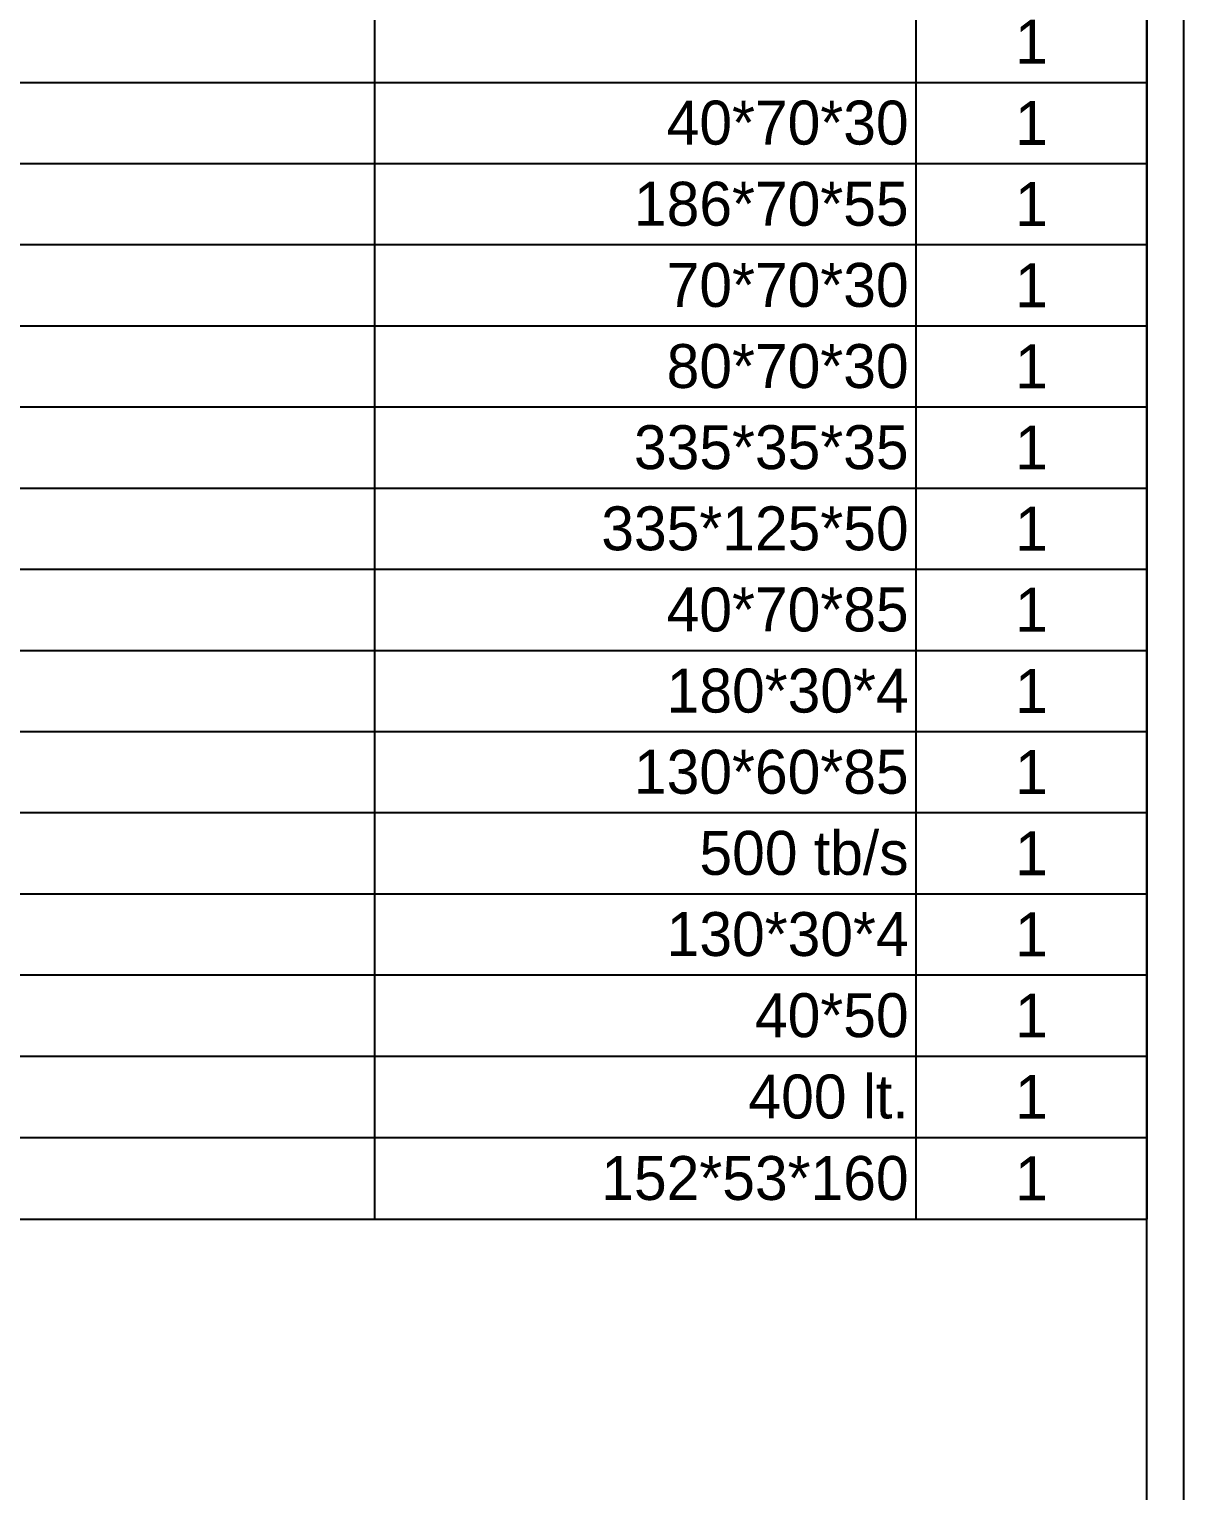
# Model space of a CAD drawing. Header units: millimetres. Extents: x 5922 to 8197, y 1304 to 3018.
# Drawn here: x 7781.5 to 8094.4, y 1829.4 to 2225.5 of the extents above; entities that cross this region are included whole.
import ezdxf

# ---------------------------------------------------------------- set-up
doc = ezdxf.new("R2010")
doc.units = ezdxf.units.MM
doc.layers.add('Sktürk ANTET', color=7, linetype='Continuous')
doc.styles.add('SKTÜRK', font='GOTHIC.TTF', dxfattribs={"height": 11})

# ---------------------------------------------------------------- blocks, each defined once
blk = doc.blocks.new('*T20')
at = {"color": 0, "linetype": 'ByBlock', "lineweight": -2, "transparency": 16777216}
for p, q in [((0, 0), (798.56, 0)), ((0, 0), (0, -975.21)), ((68.76, 0), (68.76, -48.15)), ((589.29, 0), (589.29, -48.15)), ((735.97, 0), (735.97, -48.15)), ((798.56, 0), (798.56, -975.21)), ((0, -48.15), (798.56, -48.15)), ((0, -104.41), (798.56, -104.41)), ((68.76, -104.41), (68.76, -434.44)), ((589.29, -104.41), (589.29, -434.44)), ((735.97, -104.41), (735.97, -434.44)), ((0, -126.41), (798.56, -126.41)), ((0, -148.42), (798.56, -148.42)), ((0, -170.42), (798.56, -170.42)), ((0, -192.42), (798.56, -192.42)), ((0, -214.42), (798.56, -214.42)), ((0, -236.42), (798.56, -236.42)), ((0, -258.43), (798.56, -258.43)), ((0, -280.43), (798.56, -280.43)), ((0, -302.43), (798.56, -302.43)), ((0, -324.43), (798.56, -324.43)), ((0, -346.43), (798.56, -346.43)), ((0, -368.44), (798.56, -368.44)), ((0, -390.44), (798.56, -390.44)), ((0, -412.44), (798.56, -412.44)), ((0, -434.44), (798.56, -434.44)), ((0, -489.39), (798.56, -489.39)), ((68.76, -489.39), (68.76, -975.21)), ((589.29, -489.39), (589.29, -975.21)), ((735.97, -489.39), (735.97, -975.21)), ((0, -513.16), (798.56, -513.16)), ((0, -535.15), (798.56, -535.15)), ((0, -557.15), (798.56, -557.15)), ((0, -579.14), (798.56, -579.14)), ((0, -601.13), (798.56, -601.13)), ((0, -623.13), (798.56, -623.13)), ((0, -645.12), (798.56, -645.12)), ((0, -667.11), (798.56, -667.11)), ((0, -689.11), (798.56, -689.11)), ((0, -711.1), (798.56, -711.1)), ((0, -733.09), (798.56, -733.09)), ((0, -755.09), (798.56, -755.09)), ((0, -777.08), (798.56, -777.08)), ((0, -799.07), (798.56, -799.07)), ((0, -821.07), (798.56, -821.07)), ((0, -843.06), (798.56, -843.06)), ((0, -865.05), (798.56, -865.05)), ((0, -887.05), (798.56, -887.05)), ((0, -909.04), (798.56, -909.04)), ((0, -931.03), (798.56, -931.03)), ((0, -953.12), (798.56, -953.12)), ((0, -975.21), (798.56, -975.21))]:
    blk.add_line(p, q, dxfattribs=at)
at = {"color": 0, "transparency": 16777216, "style": 'SKTÜRK'}
for s, insert, char_height, width, attachment_point in [('ÜRÜN ADI', (329.03, -24.07), 11.914, 490.7392, 5), ('ÖLÇÜ', (662.63, -24.07), 11.914, 116.8967, 5), ('P.NO', (34.38, -24.07), 11.914, 38.9772, 5), ('AD.', (767.26, -24.07), 11.914, 32.7984, 5), ('BAR', (399.28, -76.28), 19.857, 768.7696, 5), ('PASTA İÇECEK DOLABI', (70.75, -115.41), 11.9144, 516.5538, 4), ('A1', (34.38, -115.41), 11.914, 64.7917, 5), ('200*75*156', (733.99, -115.41), 11.914, 142.7112, 6), ('1', (767.26, -115.41), 11.91, 58.613, 5), ('TEK EVYELİ ÇALIŞMA TEZGAHI', (70.75, -137.42), 11.9144, 516.5538, 4), ('A2', (34.38, -137.42), 11.914, 64.7917, 5), ('135*60*85', (733.99, -137.42), 11.914, 142.7112, 6), ('1', (767.26, -137.42), 11.91, 58.613, 5), ('BULAŞIK YIKAMA MAKİNASI, SETALTI', (70.75, -159.42), 11.9144, 516.5538, 4), ('A3', (34.38, -159.42), 11.914, 64.7917, 5), ('500 tb/s', (733.99, -159.42), 11.914, 142.7112, 6), ('1', (767.26, -159.42), 11.91, 58.613, 5), ('ÇÖP ARABASI', (70.75, -181.42), 11.9144, 516.5538, 4), ('A4', (34.38, -181.42), 11.914, 64.7917, 5), ('40*50', (733.99, -181.42), 11.914, 142.7112, 6), ('1', (767.26, -181.42), 11.91, 58.613, 5), ('A6', (34.38, -203.42), 11.914, 64.7917, 5), ('BAR BLENDER', (70.75, -203.42), 11.9144, 516.5538, 4), ('1', (767.26, -203.42), 11.91, 58.613, 5), ('-', (733.99, -203.42), 11.91, 142.7112, 6), ('CAM KAPILI TEZGAH TİPİ BUZDOLABI, 2 KAPILI', (70.75, -225.42), 11.9144, 516.5538, 4), ('A7', (34.38, -225.42), 11.914, 64.7917, 5), ('140*60*85', (733.99, -225.42), 11.914, 142.7112, 6), ('2', (767.26, -225.42), 11.91, 58.613, 5), ('A8', (34.38, -247.42), 11.914, 64.7917, 5), ('PORTAKAL SIKMA MAKİNASI', (70.75, -247.42), 11.9144, 516.5538, 4), ('1', (767.26, -247.42), 11.91, 58.613, 5), ('-', (733.99, -247.42), 11.91, 142.7112, 6), ('A9', (34.38, -269.43), 11.914, 64.7917, 5), ('ÇALIŞMA TEZGAHI, TABAN VE ARA RAFLI, DOLAPLI', (70.75, -269.43), 11.9144, 516.5538, 4), ('140*60*85', (733.99, -269.43), 11.914, 142.7112, 6), ('1', (767.26, -269.43), 11.91, 58.613, 5), ('A10', (34.38, -291.43), 11.914, 64.7917, 5), ('ÇALIŞMA TEZGAHI, TABAN VE ARA RAFLI, DOLAPLI', (70.75, -291.43), 11.9144, 516.5538, 4), ('170*60*85', (733.99, -291.43), 11.914, 142.7112, 6), ('1', (767.26, -291.43), 11.91, 58.613, 5), ('A11', (34.38, -313.43), 11.914, 64.7917, 5), ('ÇAY OTOMATI', (70.75, -313.43), 11.9144, 516.5538, 4), ('23 lt.', (733.99, -313.43), 11.914, 142.7112, 6), ('1', (767.26, -313.43), 11.91, 58.613, 5), ('FİLTRE KAHVE MAKİNASI', (70.75, -335.43), 11.9144, 516.5538, 4), ('A12', (34.38, -335.43), 11.914, 64.7917, 5), ('1', (767.26, -335.43), 11.91, 58.613, 5), ('-', (733.99, -335.43), 11.91, 142.7112, 6), ('BUZ MAKİNASI', (70.75, -357.43), 11.9144, 516.5538, 4), ('A13', (34.38, -357.43), 11.914, 64.7917, 5), ('40 kg/gün', (733.99, -357.43), 11.914, 142.7112, 6), ('1', (767.26, -357.43), 11.91, 58.613, 5), ('ESPRESSO KAHVE MAKİNASI', (70.75, -379.44), 11.9144, 516.5538, 4), ('A14', (34.38, -379.44), 11.914, 64.7917, 5), ('1', (767.26, -379.44), 11.91, 58.613, 5), ('-', (733.99, -379.44), 11.91, 142.7112, 6), ('A15', (34.38, -401.44), 11.914, 64.7917, 5), ('KAHVE DEĞİRMENİ', (70.75, -401.44), 11.9144, 516.5538, 4), ('1', (767.26, -401.44), 11.91, 58.613, 5), ('-', (733.99, -401.44), 11.91, 142.7112, 6), ('KAHVE ÇEKMECESİ', (70.75, -423.44), 11.9144, 516.5538, 4), ('A16', (34.38, -423.44), 11.914, 64.7917, 5), ('1', (767.26, -423.44), 11.91, 58.613, 5), ('-', (733.99, -423.44), 11.91, 142.7112, 6), ('MUTFAK', (399.28, -461.92), 19.857, 794.5841, 5), ('EVYELİ MAKE-UP BUZDOLABI, 2 KAPILI', (70.75, -501.27), 11.9144, 516.5538, 4), ('140*70*85/142 ', (733.99, -501.27), 11.9144, 142.7112, 6), ('B1', (34.38, -501.27), 11.914, 64.7917, 5), ('1', (767.26, -501.27), 11.91, 58.613, 5), ('B2', (34.38, -524.16), 11.914, 64.7917, 5), ('ÇALIŞMA TEZGAHI', (70.75, -524.16), 11.9144, 516.5538, 4), ('50*70*85', (733.99, -524.16), 11.914, 142.7112, 6), ('1', (767.26, -524.16), 11.91, 58.613, 5), ('TEZGAH TİPİ DERİN DONDURUCU', (70.75, -546.15), 11.9144, 516.5538, 4), ('B2A', (34.38, -546.15), 11.914, 64.7917, 5), ('1', (767.26, -546.15), 11.91, 58.613, 5), ('B2B', (34.38, -568.14), 11.914, 64.7917, 5), ('DUVAR RAFI', (70.75, -568.14), 11.914, 516.5538, 4), ('1', (767.26, -568.14), 11.91, 58.613, 5), ('B3', (34.38, -590.14), 11.914, 64.7917, 5), ('FIRIN TEZGAHI, TABAN RAFLI', (70.75, -590.14), 11.9144, 516.5538, 4), ('100*80*85', (733.99, -590.14), 11.914, 142.7112, 6), ('1', (767.26, -590.14), 11.91, 58.613, 5), ('40*60 4 tepsili', (733.99, -612.13), 11.9144, 142.7112, 6), ('B4', (34.38, -612.13), 11.914, 64.7917, 5), ('YEMEK FIRINI', (70.75, -612.13), 11.9144, 516.5538, 4), ('1', (767.26, -612.13), 11.91, 58.613, 5), ('CİHAZALTI ÇALIŞMA TEZGAHI, TABAN RAFLI', (70.75, -634.12), 11.9144, 516.5538, 4), ('B6', (34.38, -634.12), 11.914, 64.7917, 5), ('50*70*60', (733.99, -634.12), 11.914, 142.7112, 6), ('1', (767.26, -634.12), 11.91, 58.613, 5), ('NÖTR ARA TEZGAH', (70.75, -656.12), 11.9144, 516.5538, 4), ('B6A', (34.38, -656.12), 11.914, 64.7917, 5), ('1', (767.26, -656.12), 11.91, 58.613, 5), ('FRİTÖZ, ÇİFT SEPETLİ, ELK., SETÜSTÜ', (70.75, -678.11), 11.9144, 516.5538, 4), ('B7', (34.38, -678.11), 11.914, 64.7917, 5), ('40*70*30', (733.99, -678.11), 11.914, 142.7112, 6), ('1', (767.26, -678.11), 11.91, 58.613, 5), ('CİHAZALTI BUZDOLABI, 2 KAPILI', (70.75, -700.1), 11.9144, 516.5538, 4), ('B8', (34.38, -700.1), 11.914, 64.7917, 5), ('186*70*55', (733.99, -700.1), 11.914, 142.7112, 6), ('1', (767.26, -700.1), 11.91, 58.613, 5), ('PLATE IZGARA, ELK, SETÜSTÜ', (70.75, -722.1), 11.9144, 516.5538, 4), ('B9', (34.38, -722.1), 11.914, 64.7917, 5), ('70*70*30', (733.99, -722.1), 11.914, 142.7112, 6), ('1', (767.26, -722.1), 11.91, 58.613, 5), ("4'LÜ OCAK, ELK., SETÜSTÜ", (70.75, -744.09), 11.9144, 516.5538, 4), ('B10', (34.38, -744.09), 11.914, 64.7917, 5), ('80*70*30', (733.99, -744.09), 11.914, 142.7112, 6), ('1', (767.26, -744.09), 11.91, 58.613, 5), ('B11', (34.38, -766.08), 11.914, 64.7917, 5), ('TAVA RAFI', (70.75, -766.08), 11.914, 516.5538, 4), ('335*35*35', (733.99, -766.08), 11.914, 142.7112, 6), ('1', (767.26, -766.08), 11.91, 58.613, 5), ('DAVLUMBAZ, DUVAR TİPİ, FİLTRELİ', (70.75, -788.08), 11.9144, 516.5538, 4), ('B12', (34.38, -788.08), 11.914, 64.7917, 5), ('335*125*50', (733.99, -788.08), 11.914, 142.7112, 6), ('1', (767.26, -788.08), 11.91, 58.613, 5), ('B13', (34.38, -810.07), 11.914, 64.7917, 5), ('ÇALIŞMA TEZGAHI, TABAN VE ARA RAFLI', (70.75, -810.07), 11.9144, 516.5538, 4), ('40*70*85', (733.99, -810.07), 11.914, 142.7112, 6), ('1', (767.26, -810.07), 11.91, 58.613, 5), ('B15', (34.38, -832.06), 11.914, 64.7917, 5), ('DUVAR RAFI', (70.75, -832.06), 11.914, 516.5538, 4), ('180*30*4', (733.99, -832.06), 11.914, 142.7112, 6), ('1', (767.26, -832.06), 11.91, 58.613, 5), ('TEK EVYELİ ÇALIŞMA TEZGAHI', (70.75, -854.06), 11.9144, 516.5538, 4), ('B16', (34.38, -854.06), 11.914, 64.7917, 5), ('130*60*85', (733.99, -854.06), 11.914, 142.7112, 6), ('1', (767.26, -854.06), 11.91, 58.613, 5), ('BULAŞIK YIKAMA MAKİNASI, SETALTI', (70.75, -876.05), 11.9144, 516.5538, 4), ('B17', (34.38, -876.05), 11.914, 64.7917, 5), ('500 tb/s', (733.99, -876.05), 11.914, 142.7112, 6), ('1', (767.26, -876.05), 11.91, 58.613, 5), ('B18', (34.38, -898.04), 11.914, 64.7917, 5), ('DUVAR RAFI', (70.75, -898.04), 11.914, 516.5538, 4), ('130*30*4', (733.99, -898.04), 11.914, 142.7112, 6), ('1', (767.26, -898.04), 11.91, 58.613, 5), ('ÇÖP ARABASI', (70.75, -920.04), 11.9144, 516.5538, 4), ('B19', (34.38, -920.04), 11.914, 64.7917, 5), ('40*50', (733.99, -920.04), 11.914, 142.7112, 6), ('1', (767.26, -920.04), 11.91, 58.613, 5), ('BLOK KAPAKLI DERİN DONDURUCU (BODRUM KAT)', (70.75, -942.08), 11.9144, 516.5538, 4), ('B20', (34.38, -942.08), 11.914, 64.7917, 5), ('400 lt.', (733.99, -942.08), 11.914, 142.7112, 6), ('1', (767.26, -942.08), 11.91, 58.613, 5), ('İSTİF RAFI, 4 KATLI, DEMONTE (BODRUM KAT)', (70.75, -964.17), 11.9144, 516.5538, 4), ('B21', (34.38, -964.17), 11.914, 64.7917, 5), ('152*53*160', (733.99, -964.17), 11.914, 142.7112, 6), ('1', (767.26, -964.17), 11.91, 58.613, 5)]:
    blk.add_mtext(s, dxfattribs=dict(at, insert=insert, char_height=char_height, width=width, attachment_point=attachment_point))

msp = doc.modelspace()

# ---------------------------------------------------------------- linework, layer by layer
at = {"layer": 'Sktürk ANTET'}
for points in [[(6084.413, 1433.212), (8094.413, 1433.212), (8094.413, 2888.212), (6084.413, 2888.212)], [(6094.413, 1443.212), (8084.413, 1443.212), (8084.413, 2878.212), (6094.413, 2878.212)]]:
    msp.add_lwpolyline(points, close=True, dxfattribs=at)

# ---------------------------------------------------------------- block references
msp.add_blockref('*T20', (7285.857, 2878.212))

doc.saveas('drawing.dxf')
